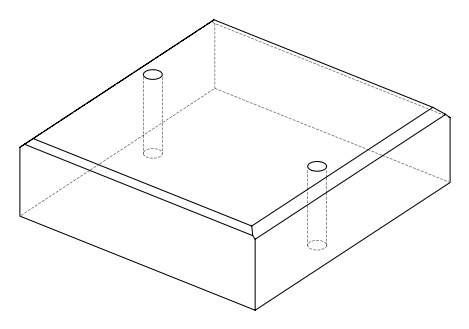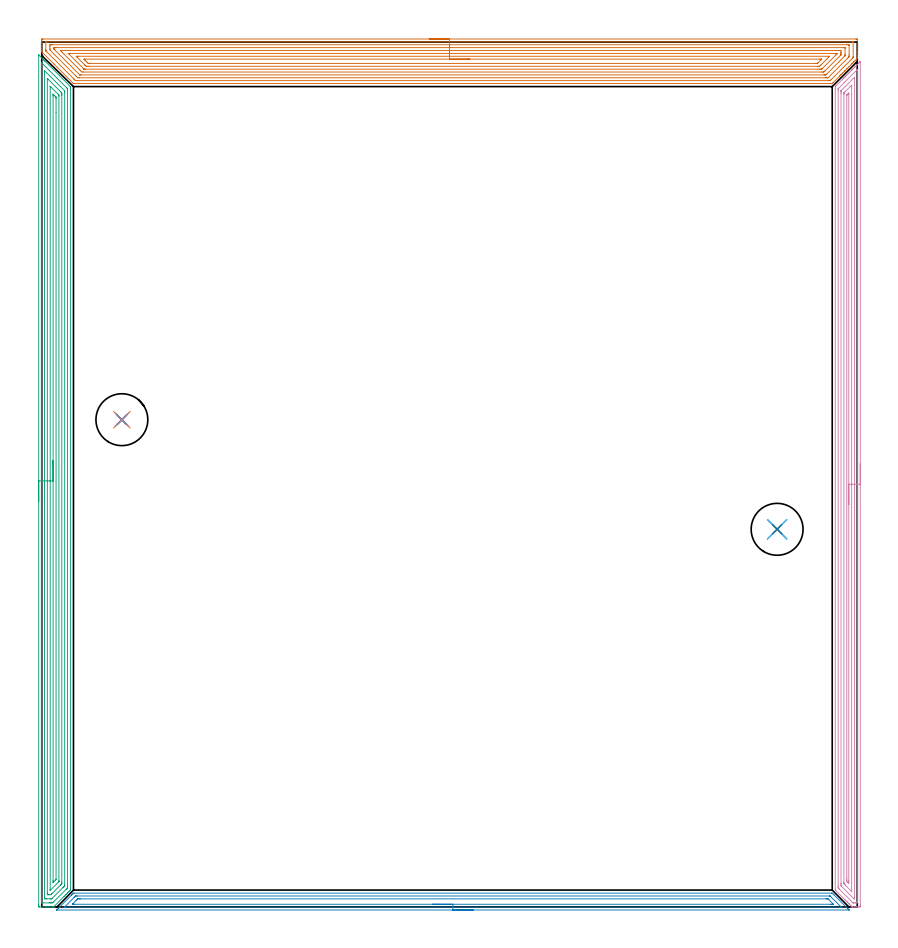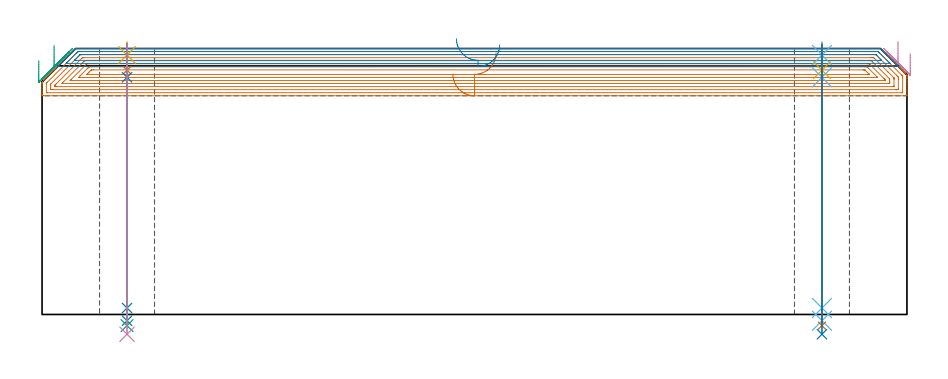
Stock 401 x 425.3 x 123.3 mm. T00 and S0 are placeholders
(PLAN: 14 operations, 9 tool changes, 74.7 min)
(1 AREA_MILL | FG_CHAMFER_SURFACE | UGT0205_001 | 25.46 min | 96149 mm3)
(2 AREA_MILL_1 | FG_CHAMFER_SURFACE_1 | UGT0205_001 | 9.41 min | 13700 mm3)
(3 AREA_MILL_2 | FG_CHAMFER_SURFACE_2 | UGT0205_001 | 19.91 min | 49375 mm3)
(4 AREA_MILL_3 | FG_CHAMFER_SURFACE_3 | UGT0205_001 | 16.49 min | 30525 mm3)
(5 SPOT_DRILL | STEP1HOLE | NXT0321_9005460120000 | 0.05 min | 191 mm3)
(6 SPOT_DRILL_1 | STEP1HOLE_1 | NXT0321_9005460120000 | 0.05 min | 177 mm3)
(7 DRILL_BLIND_HOLE_INTO_CENTER | STEP1HOLE | NXT0301_038 | 0.05 min | 250 mm3)
(8 GUN_DRILL_THROUGH_HOLE | STEP1HOLE | UGT0307_002 | 0.56 min | 3178 mm3)
(9 SPADE_DRILL_TO_ENLARGE_THROUGH_HOLE | STEP1HOLE | UGT0306_007 | 0.52 min | 22711 mm3)
(10 DRILL_TO_ENLARGE_THROUGH_HOLE | STEP1HOLE | UGT0301_386 | 0.54 min | 36581 mm3)
(11 DRILL_BLIND_HOLE_INTO_CENTER_1 | STEP1HOLE_1 | NXT0301_038 | 0.05 min | 244 mm3)
(12 GUN_DRILL_THROUGH_HOLE_1 | STEP1HOLE_1 | UGT0307_002 | 0.56 min | 3183 mm3)
(13 SPADE_DRILL_TO_ENLARGE_THROUGH_HOLE_1 | STEP1HOLE_1 | UGT0306_007 | 0.52 min | 22713 mm3)
(14 DRILL_TO_ENLARGE_THROUGH_HOLE_1 | STEP1HOLE_1 | UGT0301_386 | 0.54 min | 36589 mm3)
(TOOL UGT0205_001 | Chamfer Mill 20 x 3 x 45 deg. | D20 FL50 Z2)
(TOOL NXT0321_9005460120000 | NC Spot Drill, 142deg, 12mm, Carbide, Uncoated | D12 PA142 FL30 Z2)
(TOOL NXT0301_038 | Carbide Drill 6.7mm [860.1-0670-034A1-MM 2214] | D6.7 PA140 FL53 Z2)
(TOOL UGT0307_002 | Gun Drill 6 mm | D6 PA130 FL24 Z1)
(TOOL UGT0306_007 | Spade Drill 16.5mm | D16.5 PA132 FL10 Z2)
(TOOL UGT0301_386 | Twist Drill 25.5 mm | D25.5 PA118 FL165 Z2)
(OP 1 AREA_MILL)
G17 G21 G94 G90
T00 M6
G54
G17 G0 G90 X190.5 Y426.8 S1061 M3
G43 Z133.3 H0
Z111.4
G94 G1 X190.538 Z110.528 F250.
X190.652 Z109.664
X190.841 Z108.812
X191.103 Z107.98
X191.437 Z107.174
X191.84 Z106.4
X192.308 Z105.664
X192.839 Z104.972
X193.429 Z104.329
X194.072 Z103.74
X194.764 Z103.208
X195.5 Z102.74
X196.274 Z102.337
X197.08 Z102.003
X197.912 Z101.741
X198.763 Z101.552
X199.628 Z101.438
X200.5 Z101.4
X400.369
X400.852 Y426.795 Z101.403
X400.99 Y426.792 Z101.406
X401. Y426.65 Z101.548
Y420.242 Z107.953
Y418.846 Z109.35
Y418.485 Z109.71
Y417.709 Z110.489
Y417.607 Z110.591
X400.999 Y417.218 Z110.98
X400.995 Y417.195 Z111.004
X400.968 Y417.168 Z111.032
X400.53 Y416.728 Z111.468
X400.032 Y416.232 Z111.968
X399.651 Y415.85 Z112.347
X399.475 Y415.675 Z112.525
X399.307 Y415.506 Z112.693
X399.212 Y415.411 Z112.787
X399.177 Y415.376 Z112.822
X398.773 Y414.972 Z113.226
X398.581 Y414.78 Z113.419
X398.472 Y414.672 Z113.528
X398.334 Y414.532 Z113.665
X398.282 Y414.482 Z113.716
X397.638 Y413.838 Z114.362
X397.456 Y413.654 Z114.543
X396.804 Y413.004 Z115.196
X396.577 Y412.776 Z115.421
X395.97 Y412.17 Z116.03
X395.898 Y412.097 Z116.102
X395.699 Y411.897 Z116.299
X395.136 Y411.336 Z116.864
X395.004 Y411.203 Z116.996
X394.821 Y411.019 Z117.177
X394.302 Y410.502 Z117.698
X393.942 Y410.14 Z118.056
X393.468 Y409.668 Z118.532
X393.215 Y409.414 Z118.784
X393.064 Y409.262 Z118.933
X392.916 Y409.115 Z119.082
X392.768 Y408.967 Z119.231
X392.625 Y408.823 Z119.373
X392.485 Y408.684 Z119.514
X392.321 Y408.52 Z119.678
X392.185 Y408.383 Z119.813
X389.11 Y405.309 Z122.889
X388.744 Y404.946 Z123.253
X388.701 Y404.907 Z123.293
X388.656 Y404.906 Z123.294
X387.849 Y404.9 Z123.3
X15.833
X15.605 Y404.904 Z123.289
X15.413 Y405.087 Z123.113
X5.996 Y414.503 Z113.696
X0.159 Y420.341 Z107.858
X0.109 Y420.39 Z107.806
X0.01 Y420.498 Z107.693
X0.002 Y420.6 Z107.592
X0. Y421.042 Z107.157
Y421.277 Z106.923
Y421.999 Z106.196
Y423.238 Z104.959
Y424.634 Z103.561
Y425.254 Z102.942
Y426.132 Z102.064
X0.004 Y426.391 Z101.806
X0.01 Y426.792 Z101.405
X0.219 Y426.796 Z101.402
X0.631 Y426.8 Z101.4
X200.5
Y425.386 Z102.814
X398.581 Y425.385 Z102.815
X398.712 Y425.384 Z102.816
X398.945 Y425.379 Z102.821
X398.991 Y425.374 Z102.826
X398.995 Y425.341 Z102.859
X398.997 Y425.306 Z102.894
X399. Y425.101 Z103.099
Y418.074 Z110.126
X398.997 Y417.84 Z110.36
X398.993 Y417.724 Z110.476
X398.99 Y417.667 Z110.533
X398.946 Y417.607 Z110.593
X398.768 Y417.423 Z110.777
X398.581 Y417.231 Z110.969
X388.135 Y406.785 Z121.415
X387.849 Y406.501 Z121.699
X387.688 Y406.346 Z121.854
X387.663 Y406.325 Z121.875
X387.623 Y406.321 Z121.879
X387.529 Y406.318 Z121.882
X387.338 Y406.315 Z121.885
X386.955 Y406.314 Z121.886
X386.826
X17.492 Y406.315 Z121.885
X16.728 Y406.321 Z121.879
X16.626 Y406.335 Z121.865
X16.519 Y406.438 Z121.762
X16.304 Y406.649 Z121.551
X15.884 Y407.066 Z121.134
X15.833 Y407.116 Z121.084
X2.419 Y420.531 Z107.669
X2.124 Y420.829 Z107.371
X2.053 Y420.904 Z107.296
X2.021 Y420.941 Z107.259
X2.01 Y420.984 Z107.216
X2.006 Y421.12 Z107.08
X2.001 Y421.532 Z106.668
X2. Y425.184 Z103.016
X2.002 Y425.293 Z102.907
X2.007 Y425.366 Z102.834
X2.011 Y425.38 Z102.82
X2.015 Y425.382 Z102.818
X2.037 Y425.384 Z102.816
X2.419 Y425.386 Z102.814
X2.548
X200.5
Y423.972 Z104.228
X395.898 Y423.971 Z104.229
X396.576 Y423.968 Z104.232
X396.792 Y423.964 Z104.236
X396.99 Y423.953 Z104.247
X396.995 Y423.756 Z104.444
X396.999 Y423.553 Z104.647
X397. Y419.16 Z109.04
X396.997 Y418.485 Z109.715
X396.995 Y418.286 Z109.914
X396.983 Y418.094 Z110.106
X396.792 Y417.894 Z110.306
X396.206 Y417.305 Z110.895
X386.844 Y407.944 Z120.256
X386.685 Y407.793 Z120.407
X386.629 Y407.74 Z120.46
X386.5 Y407.735 Z120.465
X386.278 Y407.731 Z120.469
X386.061 Y407.729 Z120.471
X385.386 Y407.728 Z120.472
X18.516 Y407.729 Z120.471
X17.839 Y407.731 Z120.469
X17.732 Y407.733 Z120.467
X17.682 Y407.735 Z120.465
X17.622 Y407.785 Z120.415
X17.458 Y407.944 Z120.256
X16.728 Y408.671 Z119.529
X4.279 Y421.12 Z107.08
X4.208 Y421.193 Z107.007
X4.013 Y421.398 Z106.802
X4.005 Y421.795 Z106.405
X4.002 Y421.999 Z106.201
X4. Y423.081 Z105.119
X4.005 Y423.756 Z104.444
X4.007 Y423.953 Z104.247
X4.208 Y423.965 Z104.235
X4.884 Y423.97 Z104.23
X5.102 Y423.971 Z104.229
X200.5 Y423.972 Z104.228
Y422.557 Z105.643
X394.436
X394.85 Y422.553 Z105.647
X394.926 Y422.55 Z105.65
X394.99 Y422.539 Z105.661
X394.993 Y422.436 Z105.764
X395. Y422.002 Z106.198
Y419.367 Z108.833
X394.999 Y418.926 Z109.274
X394.997 Y418.707 Z109.493
X394.992 Y418.598 Z109.602
X394.987 Y418.548 Z109.652
X394.967 Y418.521 Z109.679
X394.935 Y418.485 Z109.715
X392.12 Y415.669 Z112.531
X386.061 Y409.61 Z118.59
X385.659 Y409.217 Z118.983
X385.588 Y409.15 Z119.05
X385.451 Y409.147 Z119.053
X385.167 Y409.144 Z119.056
X384.841 Y409.143 Z119.057
X384.272
X19.411
X19.084 Y409.144 Z119.056
X18.801 Y409.147 Z119.053
X18.732 Y409.15 Z119.05
X18.695 Y409.166 Z119.034
X18.647 Y409.209 Z118.991
X18.516 Y409.333 Z118.867
X6.572 Y421.278 Z106.922
X6.277 Y421.577 Z106.623
X6.094 Y421.767 Z106.433
X6.01 Y421.861 Z106.339
X6.007 Y421.887 Z106.313
X6. Y421.995 Z106.205
X6.007 Y422.436 Z105.764
X6.01 Y422.54 Z105.66
X6.133 Y422.55 Z105.65
X6.326 Y422.554 Z105.646
X6.891 Y422.557 Z105.643
X7.217
X200.5
Y421.143 Z107.057
X392.321 Y421.142 Z107.058
X392.99 Y421.12 Z107.08
X392.999 Y420.454 Z107.746
X393. Y420.242 Z107.958
Y419.575 Z108.625
X392.998 Y419.364 Z108.836
X392.99 Y419.031 Z109.169
X392.984 Y418.994 Z109.206
X392.964 Y418.968 Z109.232
X392.922 Y418.921 Z109.279
X385.167 Y411.165 Z117.035
X384.869 Y410.872 Z117.328
X384.569 Y410.579 Z117.621
X384.294 Y410.558 Z117.642
X384.272
X383.401 Y410.557 Z117.643
X20.305 Y410.558 Z117.642
X19.731 Y410.579 Z117.621
X19.411 Y410.89 Z117.31
X18.84 Y411.458 Z116.742
X18.516 Y411.782 Z116.418
X10.056 Y420.242 Z107.958
X9.574 Y420.727 Z107.473
X9.19 Y421.12 Z107.08
X9.552 Y421.142 Z107.058
X9.574 Y421.143 Z107.057
X200.5
Y419.729 Z108.471
X390.161 Y419.728 Z108.472
X390.532 Y419.726 Z108.474
X390.903 Y419.722 Z108.478
X390.99 Y419.715 Z108.485
X390.993 Y419.639 Z108.561
X390.992 Y419.517 Z108.683
X390.99 Y419.471 Z108.729
X390.97 Y419.429 Z108.771
X390.909 Y419.364 Z108.836
X390.725 Y419.174 Z109.026
X390.532 Y418.98 Z109.22
X390.283 Y418.73 Z109.47
X383.888 Y412.336 Z115.864
X383.632 Y412.086 Z116.114
X383.543 Y412.002 Z116.198
X383.513 Y411.978 Z116.222
X383.47 Y411.976 Z116.224
X383.378 Y411.974 Z116.226
X382.855 Y411.971 Z116.229
X382.484
X21.571
X21.199 Y411.973 Z116.227
X20.828 Y411.977 Z116.223
X20.782 Y411.978 Z116.222
X20.758 Y411.998 Z116.202
X20.706 Y412.046 Z116.154
X20.606 Y412.142 Z116.058
X20.411 Y412.336 Z115.864
X13.385 Y419.364 Z108.836
X13.151 Y419.6 Z108.6
X13.063 Y419.696 Z108.504
X13.043 Y419.724 Z108.476
X13.05 Y419.725 Z108.475
X13.151 Y419.726 Z108.474
X13.673 Y419.729 Z108.471
X14.045
X200.5
Y418.315 Z109.885
X386.955 Y418.314 Z109.886
X387.131 Y418.313 Z109.887
X387.376 Y418.308 Z109.892
X387.268 Y418.178 Z110.022
X387.103 Y418.004 Z110.196
X386.955 Y417.852 Z110.348
X383.196 Y414.093 Z114.107
X382.841 Y413.743 Z114.457
X382.484 Y413.392 Z114.808
X382.306 Y413.389 Z114.811
X381.589 Y413.386 Z114.814
X381.416 Y413.385 Z114.815
X22.814
X22.093 Y413.387 Z114.813
X21.916 Y413.389 Z114.811
X21.835 Y413.392 Z114.808
X21.514 Y413.695 Z114.505
X21.299 Y413.9 Z114.3
X21.199 Y413.998 Z114.202
X17.591 Y417.607 Z110.593
X16.908 Y418.308 Z109.892
X17.622 Y418.313 Z109.887
X17.796 Y418.314 Z109.886
X200.5 Y418.315 Z109.885
Y416.9 Z111.3
X382.484
X383.204 Y416.899 Z111.301
X383.378 Y416.897 Z111.303
X383.534 Y416.893 Z111.307
X383.38 Y416.726 Z111.474
X383.378 Y416.724 Z111.476
X381.625 Y414.972 Z113.228
X381.589 Y414.936 Z113.264
X381.49 Y414.844 Z113.356
X381.449 Y414.808 Z113.392
X381.409 Y414.805 Z113.395
X381.23 Y414.802 Z113.398
X380.87 Y414.8 Z113.4
X380.695 Y414.799 Z113.401
X23.882 Y414.8 Z113.4
X23.159 Y414.803 Z113.397
X22.988 Y414.807 Z113.393
X22.835 Y414.823 Z113.377
X22.682 Y414.972 Z113.228
X22.093 Y415.554 Z112.646
X21.797 Y415.85 Z112.35
X21.199 Y416.448 Z111.752
X20.92 Y416.728 Z111.472
X20.831 Y416.822 Z111.378
X20.771 Y416.887 Z111.313
X20.85 Y416.893 Z111.307
X21.026 Y416.898 Z111.302
X21.199 Y416.9 Z111.3
X200.5
X201.371 Z111.338
X202.236 Z111.451
X203.088 Z111.64
X203.92 Z111.903
X204.726 Z112.236
X205.5 Z112.639
X206.236 Z113.108
X206.928 Z113.639
X207.571 Z114.228
X208.16 Z114.872
X208.691 Z115.564
X209.16 Z116.3
X209.563 Z117.073
X209.897 Z117.879
X210.159 Z118.711
X210.348 Z119.563
X210.462 Z120.428
X210.5 Z121.3
G0 Z133.3
M5
M2
(OP 2 AREA_MILL_1)
G17 G21 G94 G90
T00 M6
G54
G17 G0 G90 X212.15 Y-1.5 S1061 M3
G43 Z133.3 H0
Z125.
G94 G1 X212.112 Z124.128 F250.
X211.998 Z123.263
X211.809 Z122.412
X211.547 Z121.58
X211.213 Z120.774
X210.81 Z120.
X210.342 Z119.264
X209.811 Z118.572
X209.221 Z117.929
X208.578 Z117.34
X207.886 Z116.808
X207.15 Z116.34
X206.376 Z115.937
X205.57 Z115.603
X204.738 Z115.341
X203.887 Z115.152
X203.022 Z115.038
X202.15 Z115.
X7.429
X7.318 Y-1.495 Z115.003
X7.317 Y-1.494 Z115.004
X7.318 Y-1.481 Z115.017
X8.154 Y-0.646 Z115.853
X14.716 Y5.917 Z122.414
X14.76 Y5.961 Z122.46
X14.97 Y6.17 Z122.669
X15.013 Y6.214 Z122.711
X15.334 Y6.534 Z123.034
X15.612 Y6.803 Z123.297
X15.938 Y6.8 Z123.3
X388.363
X388.688 Y6.803 Z123.297
X388.966 Y6.534 Z123.034
X389.287 Y6.214 Z122.711
X389.33 Y6.17 Z122.669
X389.54 Y5.96 Z122.459
X396.415 Y-0.914 Z115.584
X396.498 Y-0.997 Z115.502
X396.684 Y-1.184 Z115.316
X396.861 Y-1.36 Z115.138
X396.982 Y-1.483 Z115.015
X396.983 Y-1.494 Z115.004
X396.982 Y-1.499 Z114.999
X202.15 Y-1.5 Z115.
Y-0.086 Z116.414
X11.423
X11.298 Y-0.084 Z116.416
X11.215 Y-0.08 Z116.42
X11.183 Y-0.076 Z116.424
X11.189 Y-0.068 Z116.432
X11.229 Y-0.023 Z116.477
X11.356 Y0.106 Z116.606
X11.486 Y0.236 Z116.736
X15.951 Y4.701 Z121.201
X16.263 Y5.012 Z121.512
X16.58 Y5.323 Z121.823
X16.632 Y5.371 Z121.871
X16.72 Y5.38 Z121.88
X16.783 Y5.384 Z121.884
X16.844 Y5.385 Z121.885
X17.674 Y5.386 Z121.886
X387.456 Y5.385 Z121.885
X387.519 Y5.383 Z121.883
X387.64 Y5.379 Z121.879
X387.715 Y5.323 Z121.823
X388.349 Y4.7 Z121.2
X392.815 Y0.236 Z116.736
X393.071 Y-0.023 Z116.477
X393.106 Y-0.062 Z116.438
X393.117 Y-0.077 Z116.423
X393.065 Y-0.08 Z116.42
X392.94 Y-0.085 Z116.415
X392.877 Y-0.086 Z116.414
X202.15
Y1.328 Z117.828
X15.951 Y1.329 Z117.829
X15.488 Y1.33 Z117.83
X15.088 Y1.334 Z117.834
X15.058 Y1.335 Z117.835
Y1.348 Z117.848
Y1.356 Z117.856
X15.259 Y1.559 Z118.059
X15.458 Y1.759 Z118.259
X16.844 Y3.145 Z119.645
X17.24 Y3.541 Z120.041
X17.49 Y3.788 Z120.288
X17.575 Y3.87 Z120.37
X17.645 Y3.934 Z120.434
X17.688 Y3.965 Z120.465
X17.737 Y3.966 Z120.466
X18.2 Y3.97 Z120.47
X18.63 Y3.971 Z120.471
X19.092
X385.67
X386.133 Y3.97 Z120.47
X386.563 Y3.966 Z120.466
X386.62 Y3.965 Z120.465
X386.68 Y3.909 Z120.409
X386.808 Y3.787 Z120.287
X387.059 Y3.541 Z120.041
X388.841 Y1.759 Z118.259
X389.242 Y1.353 Z117.853
X389.253 Y1.335 Z117.835
X389.242 Y1.334 Z117.834
X388.779 Y1.33 Z117.83
X388.349 Y1.329 Z117.829
X387.888 Y1.328 Z117.828
X202.15
X201.279 Z117.866
X200.414 Z117.98
X199.562 Z118.169
X198.73 Z118.431
X197.924 Z118.765
X197.15 Z119.168
X196.414 Z119.637
X195.722 Z120.168
X195.079 Z120.757
X194.49 Z121.401
X193.959 Z122.093
X193.49 Z122.828
X193.087 Z123.602
X192.753 Z124.408
X192.491 Z125.24
X192.302 Z126.092
X192.188 Z126.957
X192.15 Z127.828
G0 Z133.3
M5
M2
(OP 3 AREA_MILL_2)
G17 G21 G94 G90
T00 M6
G54
G17 G0 G90 X-1.5 Y199.5 S1061 M3
G43 Z133.3 H0
Z117.7
G94 G1 Y199.538 Z116.828 F250.
Y199.652 Z115.964
Y199.841 Z115.112
Y200.103 Z114.28
Y200.437 Z113.474
Y200.84 Z112.7
Y201.309 Z111.964
Y201.84 Z111.272
Y202.429 Z110.629
Y203.072 Z110.04
Y203.764 Z109.508
Y204.5 Z109.04
Y205.274 Z108.637
Y206.08 Z108.303
Y206.912 Z108.041
Y207.764 Z107.852
Y208.628 Z107.738
Y209.5 Z107.7
X-1.499 Y418.986 Z107.699
X-1.496 Y418.988 Z107.702
X-1.487 Y418.986 Z107.711
X-1.188 Y418.689 Z108.011
X-0.171 Y417.672 Z109.028
X0.175 Y417.327 Z109.371
X0.655 Y416.845 Z109.855
X0.895 Y416.606 Z110.093
X1.05 Y416.453 Z110.245
X1.198 Y416.303 Z110.396
X1.342 Y416.159 Z110.539
X1.487 Y416.015 Z110.683
X1.627 Y415.874 Z110.825
X1.788 Y415.713 Z110.986
X1.925 Y415.577 Z111.121
X8.765 Y408.735 Z117.965
X13.987 Y403.512 Z123.186
X14.097 Y403.394 Z123.289
X14.1 Y403.215 Z123.3
Y8.643
X14.095 Y8.297 Z123.291
X13.964 Y8.163 Z123.161
X13.433 Y7.632 Z122.632
X12.863 Y7.061 Z122.059
X12.658 Y6.858 Z121.857
X12.607 Y6.806 Z121.806
X11.988 Y6.186 Z121.184
X11.781 Y5.981 Z120.981
X11.113 Y5.311 Z120.31
X10.954 Y5.154 Z120.154
X5.963 Y0.162 Z115.161
X5.862 Y0.064 Z115.062
X5.804 Y0.01 Z115.003
X5.225 Y0. Z114.425
X3.794 Z112.99
X3.237 Z112.434
X2.919 Z112.116
X2.362 Z111.557
X1.765 Z110.961
X-1.138 Y0.001 Z108.059
X-1.493 Y0.01 Z107.704
X-1.497 Y0.243 Z107.701
X-1.5 Y0.609 Z107.7
Y0.978
Y209.5
X-0.086 Z109.114
X-0.085 Y414.639 Z109.115
X-0.084 Y414.82 Z109.116
X-0.081 Y415.03 Z109.119
X-0.079 Y415.117 Z109.121
X-0.026 Y415.067 Z109.174
X0.228 Y414.82 Z109.428
X3.839 Y411.211 Z113.039
X12.354 Y402.695 Z121.554
X12.539 Y402.508 Z121.739
X12.631 Y402.412 Z121.831
X12.674 Y402.364 Z121.874
X12.679 Y402.323 Z121.879
X12.685 Y401.612 Z121.885
Y401.43
X12.686 Y10.429 Z121.886
X12.684 Y9.718 Z121.884
X12.682 Y9.536 Z121.882
X12.679 Y9.363 Z121.879
X12.578 Y9.24 Z121.778
X12.429 Y9.086 Z121.629
X11.993 Y8.643 Z121.193
X5.744 Y2.394 Z114.944
X5.356 Y2.018 Z114.556
X4.987 Y2.01 Z114.187
X4.497 Y2.002 Z113.697
X4.112 Y2. Z113.312
X3.624 Z112.824
X0.612 Z109.812
X0.123 Y2.001 Z109.323
X-0.031 Y2.005 Z109.169
X-0.059 Y2.009 Z109.141
X-0.079 Y2.015 Z109.121
X-0.08 Y2.049 Z109.12
X-0.084 Y2.212 Z109.116
X-0.085 Y2.394 Z109.115
X-0.086 Y3.106 Z109.114
Y209.5
X1.328 Z110.528
X1.329 Y410.518 Z110.529
X1.332 Y411.25 Z110.532
X1.333 Z110.533
X1.346 Z110.546
X1.487 Y411.111 Z110.687
X2.244 Y410.357 Z111.444
X11.17 Y401.43 Z120.37
X11.229 Y401.365 Z120.429
X11.265 Y401.323 Z120.465
X11.267 Y401.307 Z120.467
X11.27 Y401.27 Z120.47
X11.271 Y400.537 Z120.471
X11.272 Y400.375 Z120.472
X11.271 Y11.16 Z120.471
X11.266 Y10.429 Z120.466
X11.265 Y10.391 Z120.465
X11.251 Y10.362 Z120.451
X11.216 Y10.323 Z120.416
X11.113 Y10.214 Z120.313
X10.778 Y9.877 Z119.978
X10.437 Y9.536 Z119.637
X5.033 Y4.133 Z114.233
X4.987 Y4.09 Z114.187
X4.898 Y4.01 Z114.098
X4.813 Y4.007 Z114.013
X4.638 Y4.003 Z113.838
X4.288 Y4. Z113.488
X4.112 Z113.312
X2.538 Z111.738
X2.362 Z111.562
X1.66 Y4.004 Z110.86
X1.487 Y4.01 Z110.687
X1.335 Y4.027 Z110.535
X1.332 Y4.18 Z110.532
X1.33 Y4.34 Z110.53
X1.329 Y5.072 Z110.529
X1.328 Y5.234 Z110.528
Y209.5
X2.743 Z111.943
Y406.786
X2.745 Y407.289 Z111.945
X2.747 Y407.362 Z111.947
X2.748 Y407.389 Z111.948
X2.879 Y407.264 Z112.079
X3.113 Y407.036 Z112.313
X3.237 Y406.914 Z112.437
X3.365 Y406.786 Z112.565
X8.721 Y401.43 Z117.921
X9.363 Y400.786 Z118.563
X9.608 Y400.537 Z118.808
X9.85 Y400.28 Z119.05
X9.854 Y400.036 Z119.054
X9.856 Y399.644 Z119.056
X9.857 Y399.14 Z119.057
Y12.214
X9.856 Y11.711 Z119.056
X9.853 Y11.516 Z119.053
X9.85 Y11.423 Z119.05
X9.763 Y11.321 Z118.963
X9.564 Y11.116 Z118.764
X9.363 Y10.912 Z118.563
X9.124 Y10.672 Z118.324
X4.987 Y6.537 Z114.187
X4.702 Y6.257 Z113.902
X4.502 Y6.063 Z113.702
X4.426 Y6.01 Z113.626
X4.078 Y6. Z113.278
X3.237 Z112.437
X3.203 Z112.403
X2.823 Y6.01 Z112.023
X2.749 Y6.024 Z111.949
X2.746 Y6.077 Z111.946
X2.745 Y6.133 Z111.945
X2.743 Y6.469 Z111.943
Y6.858
Y209.5
X4.157 Z113.357
Y403.391
X4.159 Y403.479 Z113.359
X4.161 Y403.521 Z113.361
X4.162 Y403.527 Z113.362
X4.173 Y403.519 Z113.373
X4.27 Y403.428 Z113.47
X4.486 Y403.215 Z113.686
X8.057 Y399.644 Z117.257
X8.209 Y399.491 Z117.409
X8.331 Y399.365 Z117.531
X8.411 Y399.278 Z117.611
X8.436 Y399.243 Z117.636
X8.443 Y398.752 Z117.643
Y13.107
X8.441 Y12.683 Z117.641
X8.438 Y12.472 Z117.638
X8.436 Y12.449 Z117.636
X8.427 Y12.434 Z117.627
X8.402 Y12.404 Z117.602
X8.353 Y12.352 Z117.553
X4.375 Y8.375 Z113.575
X4.206 Y8.21 Z113.406
X4.169 Y8.178 Z113.369
X4.164 Y8.175 Z113.364
X4.162 Y8.202 Z113.362
X4.159 Y8.28 Z113.359
X4.157 Y8.598 Z113.357
Y8.643
Y209.5
X5.571 Z114.771
Y398.752
X5.572 Y399.048 Z114.772
X5.576 Y399.644 Z114.776
X5.577 Y399.656 Z114.777
X5.6 Y399.644 Z114.8
X5.862 Y399.387 Z115.062
X6.5 Y398.752 Z115.7
X6.738 Y398.514 Z115.938
X6.898 Y398.351 Z116.098
X6.977 Y398.267 Z116.177
X7.015 Y398.226 Z116.215
X7.022 Y398.155 Z116.222
X7.026 Y397.859 Z116.226
X7.028 Y397.563 Z116.228
X7.029 Y390.718 Z116.229
X7.028 Y13.703 Z116.228
X7.027 Y13.603 Z116.227
X7.023 Y13.525 Z116.223
X7.02 Y13.48 Z116.22
X6.699 Y13.146 Z115.899
X5.765 Y12.214 Z114.965
X5.683 Y12.142 Z114.883
X5.578 Y12.053 Z114.778
X5.574 Y12.214 Z114.774
X5.572 Y12.342 Z114.772
X5.571 Y12.511 Z114.771
Y13.107
Y209.5
Y210.372 Z114.809
Y211.237 Z114.923
Y212.088 Z115.112
Y212.92 Z115.374
Y213.726 Z115.708
Y214.5 Z116.111
Y215.236 Z116.58
Y215.928 Z117.111
Y216.571 Z117.7
Y217.16 Z118.343
Y217.692 Z119.035
Y218.16 Z119.771
Y218.563 Z120.545
Y218.897 Z121.351
Y219.159 Z122.183
Y219.348 Z123.035
Y219.462 Z123.9
Y219.5 Z124.771
G0 Z133.3
M5
M2
(OP 4 AREA_MILL_3)
G17 G21 G94 G90
T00 M6
G54
G17 G0 G90 X402.5 Y217.85 S1061 M3
G43 Z133.3 H0
Z121.
G94 G1 Y217.812 Z120.128 F250.
Y217.698 Z119.263
Y217.509 Z118.412
Y217.247 Z117.58
Y216.913 Z116.774
Y216.51 Z116.
Y216.042 Z115.264
Y215.511 Z114.572
Y214.921 Z113.929
Y214.278 Z113.339
Y213.586 Z112.808
Y212.85 Z112.34
Y212.076 Z111.937
Y211.27 Z111.603
Y210.438 Z111.341
Y209.587 Z111.152
Y208.722 Z111.038
Y207.85 Z111.
Y1.073
X402.499 Y0.617 Z111.001
X402.494 Y0.185 Z111.002
X402.491 Y0.01 Z111.005
X402.07 Y0. Z111.425
X400.644 Z112.852
X400.31 Z113.186
X399.64 Z113.859
X398.799 Z114.7
X398.581 Z114.918
X398.55 Y0.001 Z114.948
X398.507 Y0.004 Z114.99
X398.482 Y0.021 Z115.016
X398.329 Y0.17 Z115.17
X397.909 Y0.591 Z115.591
X397.67 Y0.828 Z115.826
X397.066 Y1.433 Z116.433
X396.99 Y1.51 Z116.509
X396.79 Y1.708 Z116.706
X396.224 Y2.276 Z117.276
X396.096 Y2.403 Z117.402
X395.91 Y2.588 Z117.586
X395.382 Y3.118 Z118.118
X395.03 Y3.468 Z118.466
X390.264 Y8.235 Z123.234
X390.206 Y8.299 Z123.292
X390.2 Y8.656 Z123.3
Y402.578
X390.206 Y403.401 Z123.292
X390.273 Y403.471 Z123.225
X390.63 Y403.831 Z122.868
X394.015 Y407.216 Z119.483
X394.15 Y407.352 Z119.346
X394.29 Y407.491 Z119.208
X394.448 Y407.649 Z119.05
X394.59 Y407.792 Z118.905
X394.737 Y407.938 Z118.761
X394.882 Y408.083 Z118.616
X395.03 Y408.232 Z118.465
X395.183 Y408.384 Z118.315
X395.315 Y408.516 Z118.183
X395.47 Y408.672 Z118.025
X395.967 Y409.167 Z117.533
X396.226 Y409.426 Z117.273
X396.35 Y409.552 Z117.146
X396.7 Y409.9 Z116.8
X396.888 Y410.088 Z116.612
X397.119 Y410.32 Z116.379
X397.23 Y410.432 Z116.266
X397.67 Y410.87 Z115.829
X398.11 Y411.312 Z115.386
X398.31 Y411.511 Z115.189
X398.385 Y411.585 Z115.115
X398.99 Y412.192 Z114.506
X399.227 Y412.427 Z114.273
X399.87 Y413.071 Z113.627
X400.069 Y413.269 Z113.431
X400.097 Y413.297 Z113.403
X400.75 Y413.951 Z112.747
X400.912 Y414.112 Z112.588
X400.99 Y414.19 Z112.51
X401.63 Y414.831 Z111.867
X401.754 Y414.954 Z111.746
X401.883 Y415.084 Z111.616
X402.07 Y415.271 Z111.428
X402.18 Y415.381 Z111.317
X402.413 Y415.614 Z111.086
X402.43 Y415.631 Z111.069
X402.482 Y415.679 Z111.017
X402.495 Y415.683 Z111.004
X402.5 Y415.679 Z111.
Y207.85
X401.086 Z112.414
X401.085 Y2.509 Z112.415
X401.084 Y2.403 Z112.416
X401.079 Y2.019 Z112.421
X400.701 Y2.006 Z112.799
X400.31 Y2.002 Z113.19
X399.827 Y2. Z113.673
X399.188 Z114.312
X399.068 Y2.001 Z114.432
X399.007 Y2.002 Z114.493
X398.978 Y2.006 Z114.522
X398.965 Y2.009 Z114.535
X398.778 Y2.171 Z114.722
X392.294 Y8.656 Z121.206
X392.195 Y8.757 Z121.305
X391.988 Y8.969 Z121.512
X391.621 Y9.35 Z121.879
X391.617 Y9.44 Z121.883
X391.616 Y9.549 Z121.884
X391.614 Y10.337 Z121.886
X391.615 Y401.685 Z121.885
X391.618 Y402.079 Z121.882
X391.621 Y402.275 Z121.879
X391.626 Y402.364 Z121.874
X391.672 Y402.414 Z121.828
X391.829 Y402.578 Z121.671
X394.483 Y405.233 Z119.017
X400.857 Y411.607 Z112.643
X400.978 Y411.725 Z112.522
X401.064 Y411.806 Z112.436
X401.075 Y411.816 Z112.425
X401.079 Y411.769 Z112.421
X401.084 Y411.618 Z112.416
X401.085 Y411.511 Z112.415
X401.086 Y411.372 Z112.414
Y207.85
X399.672 Z113.828
X399.671 Y4.838 Z113.829
X399.669 Y4.19 Z113.831
X399.667 Y4.067 Z113.833
X399.665 Y4.015 Z113.835
X399.609 Y4.007 Z113.891
X399.43 Y4.008 Z114.07
X399.405 Y4.01 Z114.095
X399.378 Y4.031 Z114.122
X399.322 Y4.082 Z114.178
X399.21 Y4.19 Z114.29
X393.85 Y9.549 Z119.65
X393.27 Y10.132 Z120.23
X393.117 Y10.29 Z120.383
X393.043 Y10.368 Z120.457
X393.036 Y10.442 Z120.464
X393.032 Y10.684 Z120.468
X393.029 Y11.335 Z120.471
Y11.581
Y400.144
Y400.792
X393.031 Y401.034 Z120.469
X393.035 Y401.281 Z120.465
X393.042 Y401.331 Z120.458
X393.063 Y401.356 Z120.437
X393.118 Y401.414 Z120.382
X393.27 Y401.571 Z120.23
X393.327 Y401.628 Z120.173
X399.638 Y407.938 Z113.862
X399.652 Y407.947 Z113.848
X399.664 Y407.954 Z113.836
X399.665 Y407.938 Z113.835
X399.67 Y407.78 Z113.83
X399.671 Y407.693 Z113.829
X399.672 Y207.85 Z113.828
X398.257 Z115.243
Y8.06
X398.256 Y7.763 Z115.244
X398.254 Y7.662 Z115.246
X398.251 Y7.614 Z115.249
X398.25 Y7.611 Z115.25
X398.237 Y7.621 Z115.263
X398.088 Y7.763 Z115.412
X395.406 Y10.442 Z118.094
X395.03 Y10.82 Z118.47
X394.521 Y11.335 Z118.979
X394.45 Y11.415 Z119.05
X394.447 Y11.485 Z119.053
X394.445 Y11.634 Z119.055
X394.443 Y11.931 Z119.057
Y12.229
Y399.601
X394.444 Y399.898 Z119.056
X394.447 Y400.196 Z119.053
X394.45 Y400.269 Z119.05
X394.457 Y400.297 Z119.043
X394.475 Y400.318 Z119.025
X394.544 Y400.392 Z118.956
X394.94 Y400.792 Z118.56
X397.645 Y403.497 Z115.855
X398.09 Y403.938 Z115.41
X398.156 Y404.002 Z115.344
X398.243 Y404.083 Z115.257
X398.25 Y403.968 Z115.25
X398.254 Y403.771 Z115.246
X398.256 Y403.471 Z115.244
X398.257 Y399.535 Z115.243
Y207.85
X396.843 Z116.657
Y13.068
X396.84 Y12.229 Z116.66
X396.839 Y12.179 Z116.661
X396.79 Y11.52 Z116.71
X396.076 Y12.229 Z117.424
X395.91 Y12.4 Z117.59
X395.861 Y13.122 Z117.639
X395.859 Y13.174 Z117.641
X395.857 Y14.015 Z117.643
Y14.069
Y399.059
X395.859 Y399.113 Z117.641
X395.864 Y399.22 Z117.636
X395.869 Y399.259 Z117.631
X395.88 Y399.274 Z117.62
X395.91 Y399.309 Z117.59
X396.201 Y399.603 Z117.299
X396.497 Y399.898 Z117.003
X396.645 Y400.045 Z116.855
X396.79 Y400.185 Z116.71
X396.832 Y400.222 Z116.668
X396.838 Y400.06 Z116.662
X396.842 Y399.952 Z116.658
X396.843 Y399.898 Z116.657
Y399.844
Y207.85
Y206.979 Z116.695
Y206.114 Z116.809
Y205.262 Z116.998
Y204.43 Z117.26
Y203.624 Z117.594
Y202.85 Z117.997
Y202.114 Z118.465
Y201.422 Z118.996
Y200.779 Z119.586
Y200.19 Z120.229
Y199.659 Z120.921
Y199.19 Z121.657
Y198.787 Z122.431
Y198.453 Z123.237
Y198.191 Z124.069
Y198.002 Z124.92
Y197.888 Z125.785
Y197.85 Z126.657
G0 Z133.3
M5
M2
(OP 5 SPOT_DRILL)
G17 G21 G94 G90
T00 M6
G54
G17 G0 G90 X39.4 Y239.6 S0 M3
G43 Z133.3 H0
G94 G81 G98 Z120.3 F250. R126.3
G80
M5
M2
(OP 6 SPOT_DRILL_1)
G17 G21 G94 G90
T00 M6
G54
G17 G0 G90 X361.6 Y185.7 S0 M3
G43 Z133.3 H0
G94 G81 G98 Z120.3 F250. R126.3
G80
M5
M2
(OP 7 DRILL_BLIND_HOLE_INTO_CENTER)
G17 G21 G94 G90
T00 M6
G54
G17 G0 G90 X39.4 Y239.6 S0 M3
G43 Z133.3 H1
G94 G81 G98 Z113.25 F250. R125.3
G80
M5
M2
(OP 8 GUN_DRILL_THROUGH_HOLE)
G17 G21 G94 G90
T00 M6
G54
G17 G0 G90 X39.4 Y239.6 M8
G43 Z133.3 H0
Z120.462
S716 M3
G94 G1 Z109.943 F125. M26
G4 X.084
Z3. F250.
G4 X.084
Z-2.899 F125.
G4 X.084
M5
M9
G0 Z120.462
Z133.3
M2
(OP 9 SPADE_DRILL_TO_ENLARGE_THROUGH_HOLE)
G17 G21 G94 G90
T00 M6
G54
G17 G0 G90 X39.4 Y239.6 S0 M3
G43 Z133.3 H0
G94 G73 G98 Z-5.173 F250. Q16.059 R125.3
G80
M5
M2
(OP 10 DRILL_TO_ENLARGE_THROUGH_HOLE)
G17 G21 G94 G90
T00 M6
G54
G17 G0 G90 X39.4 Y239.6 S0 M3
G43 Z133.3 H0
G94 G73 G98 Z-9.161 F250. Q22.077 R125.3
G80
M5
M2
(OP 11 DRILL_BLIND_HOLE_INTO_CENTER_1)
G17 G21 G94 G90
T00 M6
G54
G17 G0 G90 X361.6 Y185.7 S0 M3
G43 Z133.3 H1
G94 G81 G98 Z113.25 F250. R125.3
G80
M5
M2
(OP 12 GUN_DRILL_THROUGH_HOLE_1)
G17 G21 G94 G90
T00 M6
G54
G17 G0 G90 X361.6 Y185.7 M8
G43 Z133.3 H0
Z120.462
S716 M3
G94 G1 Z109.943 F125. M26
G4 X.084
Z3. F250.
G4 X.084
Z-2.899 F125.
G4 X.084
M5
M9
G0 Z120.462
Z133.3
M2
(OP 13 SPADE_DRILL_TO_ENLARGE_THROUGH_HOLE_1)
G17 G21 G94 G90
T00 M6
G54
G17 G0 G90 X361.6 Y185.7 S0 M3
G43 Z133.3 H0
G94 G73 G98 Z-5.173 F250. Q16.059 R125.3
G80
M5
M2
(OP 14 DRILL_TO_ENLARGE_THROUGH_HOLE_1)
G17 G21 G94 G90
T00 M6
G54
G17 G0 G90 X361.6 Y185.7 S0 M3
G43 Z133.3 H0
G94 G73 G98 Z-9.161 F250. Q22.077 R125.3
G80
M5
M2
